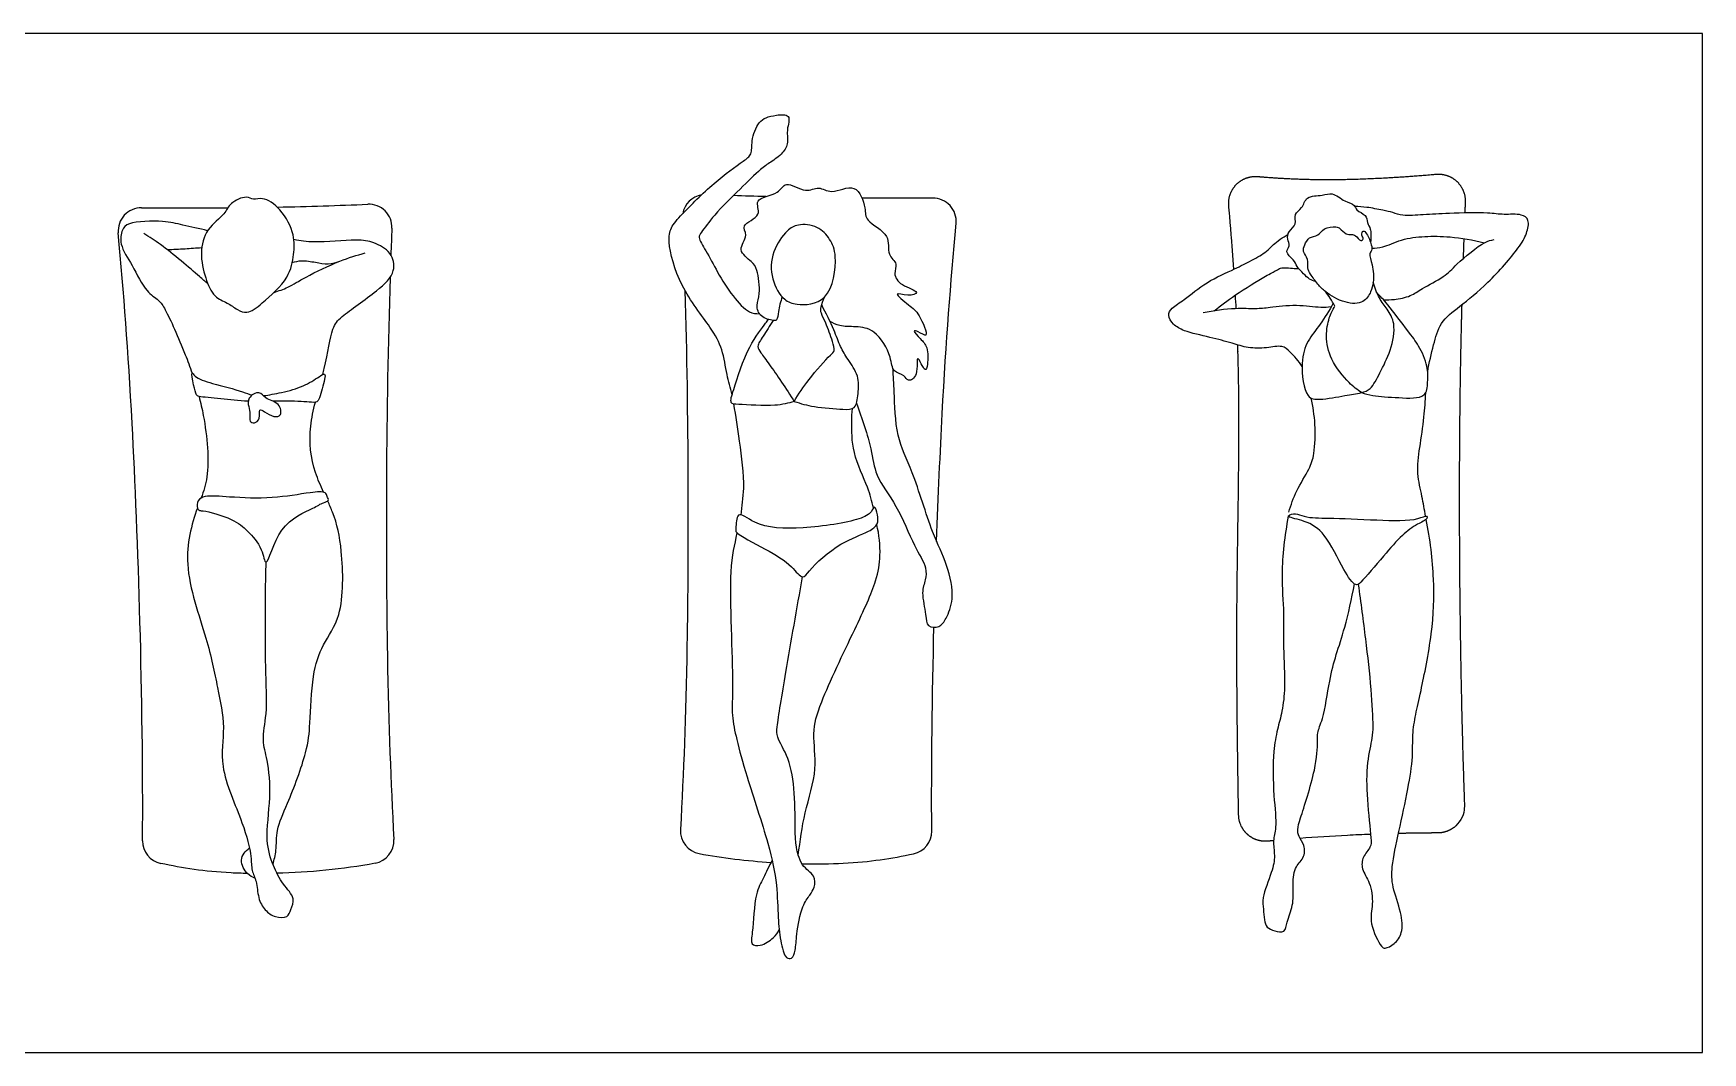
# Model space of a CAD drawing. Header units: millimetres. Extents: x 144.8 to 160.3, y 0.8 to 12.7.
# Drawn here: x 148.735 to 152.729, y 3.969 to 6.407 of the extents above; entities that cross this region are included whole.
import ezdxf

# ---------------------------------------------------------------- set-up
doc = ezdxf.new("R2010")
doc.units = ezdxf.units.MM
doc.layers.add('AG-PEOPLE', color=7, linetype='Continuous', true_color=0x66ccff)
doc.layers.add('X-VPRT', color=6, linetype='Continuous', true_color=0xff00ff)

msp = doc.modelspace()

# ---------------------------------------------------------------- linework, layer by layer
at = {"layer": 'AG-PEOPLE'}
for centre, start, end in [((149.5374, 5.9435), 357.6466, 92.4038), ((150.343, 5.9667), 99.7943, 170.2084), ((150.8874, 5.9581), 354.8744, 90.5143), ((148.993, 5.9349), 89.4857, 185.1256), ((149.0514, 4.4757), 179.6457, 257.7858), ((149.5421, 4.4764), 280.7261, 2.9301), ((150.3383, 4.4996), 177.0699, 259.2739), ((150.829, 4.4989), 282.2142, 0.3543)]:
    msp.add_arc(centre, 0.0553, start, end, dxfattribs=at)
for points, knots in [([(150.4066, 5.5432), (150.4023, 5.5594), (150.3934, 5.5912), (150.3845, 5.6529), (150.3547, 5.7078), (150.28, 5.7987), (150.2519, 5.9052), (150.2585, 5.9436), (150.2897, 5.978), (150.3608, 6.0497), (150.4299, 6.1001), (150.4557, 6.1171), (150.4513, 6.1509), (150.4682, 6.1951), (150.4878, 6.2066), (150.5106, 6.2123), (150.5503, 6.2156), (150.5351, 6.1753), (150.5422, 6.147), (150.5288, 6.1192), (150.4982, 6.0992), (150.4729, 6.0821), (150.4246, 6.0334), (150.3657, 5.977), (150.3344, 5.9333), (150.3235, 5.919), (150.3463, 5.8852), (150.3712, 5.8354), (150.406, 5.7801), (150.4449, 5.7374), (150.4638, 5.737), (150.472, 5.7368)], [0, 0, 0, 0, 0.407225, 0.852574, 1.304489, 1.93645, 2.534276, 2.871486, 3.248717, 3.839633, 4.377072, 4.66914, 4.99116, 5.381511, 5.644699, 5.934523, 6.241709, 6.566237, 6.882438, 7.18837, 7.530001, 7.847836, 8.320928, 8.858866, 9.272548, 9.487383, 9.830234, 10.270943, 10.746788, 11.171099, 11.45656, 11.45656, 11.45656, 11.45656]), ([(150.5261, 5.7776), (150.5229, 5.7657), (150.5163, 5.7443), (150.5156, 5.7197), (150.5038, 5.7202), (150.4725, 5.7275), (150.4629, 5.7584), (150.4759, 5.7843), (150.4675, 5.8423), (150.4556, 5.8614), (150.4155, 5.8884), (150.4478, 5.9239), (150.4238, 5.951), (150.4825, 5.9695), (150.4536, 6.0145), (150.5204, 6.0202), (150.5326, 6.0586), (150.5828, 6.0228), (150.6139, 6.0446), (150.6443, 6.0194), (150.7045, 6.0551), (150.7275, 5.9887), (150.7235, 5.9575), (150.7886, 5.9276), (150.7748, 5.8778), (150.8049, 5.8576), (150.7909, 5.8317), (150.809, 5.8036), (150.8612, 5.7887), (150.8273, 5.7769), (150.787, 5.7919), (150.8337, 5.7539), (150.8531, 5.7399), (150.8818, 5.6726), (150.8527, 5.6949), (150.8366, 5.6972), (150.859, 5.6754), (150.876, 5.6569), (150.8752, 5.6195), (150.8696, 5.5917), (150.8445, 5.6524), (150.8541, 5.5885), (150.8268, 5.5719), (150.8197, 5.5921), (150.7886, 5.5967), (150.789, 5.6355), (150.7508, 5.7008), (150.7036, 5.7063), (150.664, 5.7059), (150.648, 5.7144), (150.6407, 5.7187)], [0, 0, 0, 0, 0.349533, 0.609603, 0.777132, 1.09321, 1.394446, 1.706037, 2.133948, 2.420798, 2.773846, 3.120174, 3.395431, 3.770646, 4.091711, 4.500809, 4.813213, 5.209434, 5.534474, 5.862675, 6.283705, 6.703973, 7.022664, 7.463867, 7.840764, 8.147182, 8.421894, 8.747838, 9.104296, 9.368917, 9.661703, 10.0116, 10.360177, 10.762932, 11.022447, 11.197885, 11.470163, 11.772534, 12.132947, 12.343774, 12.665898, 13.01497, 13.295215, 13.521704, 13.810993, 14.148458, 14.63476, 15.021804, 15.379099, 15.670529, 15.670529, 15.670529, 15.670529]), ([(149.2459, 5.7404), (149.2378, 5.7394), (149.2219, 5.7461), (149.199, 5.764), (149.1652, 5.7761), (149.145, 5.8233), (149.1321, 5.8819), (149.1466, 5.9406), (149.1937, 5.9736), (149.2037, 6.0023), (149.2444, 6.0205), (149.2614, 6.0077), (149.2855, 6.0172), (149.3302, 5.9876), (149.3613, 5.9261), (149.358, 5.8782), (149.3481, 5.82), (149.2847, 5.7633), (149.2567, 5.7418), (149.2459, 5.7404)], [0, 0, 0, 0, 0.276568, 0.582095, 0.910204, 1.304386, 1.746271, 2.1769, 2.591628, 2.902936, 3.255607, 3.497465, 3.759895, 4.158376, 4.625051, 5.012094, 5.438525, 5.961395, 6.332148, 6.332148, 6.332148, 6.332148]), ([(151.8032, 5.8141), (151.798, 5.8151), (151.7872, 5.8185), (151.774, 5.8328), (151.7569, 5.8488), (151.7519, 5.8665), (151.7274, 5.8841), (151.7436, 5.899), (151.734, 5.9152), (151.7372, 5.9346), (151.7591, 5.9499), (151.7489, 5.9764), (151.7727, 5.9885), (151.7786, 6.0202), (151.8194, 6.0178), (151.8432, 6.0292), (151.8711, 6.0042), (151.8976, 5.9989), (151.8984, 5.9826), (151.9257, 5.9743), (151.9247, 5.9544), (151.9351, 5.9397), (151.9346, 5.9278), (151.935, 5.9141), (151.9343, 5.9073)], [0, 0, 0, 0, 0.22832, 0.480894, 0.75337, 1.004386, 1.285615, 1.509018, 1.741233, 1.984967, 2.262828, 2.53166, 2.802237, 3.099463, 3.440602, 3.724565, 4.061741, 4.345017, 4.548556, 4.829351, 5.070115, 5.305237, 5.500828, 5.760438, 5.760438, 5.760438, 5.760438]), ([(152.0709, 5.5981), (152.0741, 5.6197), (152.0852, 5.6614), (152.0987, 5.7169), (152.1498, 5.7564), (152.2158, 5.8081), (152.2879, 5.8912), (152.3076, 5.926), (152.3157, 5.9617), (152.2947, 5.9769), (152.2509, 5.9727), (152.2144, 5.9798), (152.1213, 5.977), (152.0635, 5.974), (152.012, 5.9698), (151.9879, 5.9793), (151.9632, 5.9844), (151.9251, 5.9922), (151.9064, 5.993), (151.8969, 5.9931)], [0, 0, 0, 0, 0.463736, 0.886437, 1.330696, 1.869671, 2.466892, 2.834634, 3.15315, 3.413032, 3.780849, 4.141236, 4.68734, 5.141557, 5.541596, 5.826209, 6.112815, 6.468198, 6.774128, 6.774128, 6.774128, 6.774128]), ([(149.1517, 5.9353), (149.1321, 5.9404), (149.0907, 5.9488), (149.0472, 5.9606), (148.9634, 5.9571), (148.9456, 5.9385), (148.9402, 5.8998), (148.9726, 5.8531), (149.0016, 5.7898), (149.0355, 5.7703), (149.0529, 5.7444), (149.0887, 5.6655), (149.1094, 5.6095), (149.1144, 5.5948)], [0, 0, 0, 0, 0.441614, 0.84085, 1.345123, 1.614145, 1.941951, 2.371934, 2.84587, 3.182441, 3.486247, 4.100187, 4.316413, 4.316413, 4.316413, 4.316413]), ([(150.562, 5.7596), (150.5494, 5.7612), (150.5277, 5.7692), (150.4977, 5.8196), (150.4996, 5.8851), (150.5363, 5.9366), (150.5634, 5.952), (150.6126, 5.9491), (150.6429, 5.9136), (150.6594, 5.8753), (150.6442, 5.7606), (150.5813, 5.7572), (150.562, 5.7596)], [0, 0, 0, 0, 0.306422, 0.757887, 1.225413, 1.668288, 1.985351, 2.365444, 2.726983, 3.112145, 3.684426, 4.155982, 4.155982, 4.155982, 4.155982]), ([(150.8959, 5.1921), (150.8999, 5.3022), (150.9135, 5.6077), (150.9294, 5.807), (150.9425, 5.9532)], [11.619985, 11.619985, 11.619985, 11.619985, 12.208945, 13.356149, 13.356149, 13.356149, 13.356149]), ([(148.9961, 4.476), (148.9982, 4.8135), (148.9777, 5.4489), (148.9511, 5.7838), (148.938, 5.93)], [10.437559, 10.437559, 10.437559, 10.437559, 12.208945, 13.356149, 13.356149, 13.356149, 13.356149]), ([(149.1522, 5.8084), (149.1455, 5.8141), (149.1316, 5.826), (149.0877, 5.8643), (149.0401, 5.9026), (149.0125, 5.9205), (148.9988, 5.9289)], [0, 0, 0, 0, 0.291827, 0.72175, 1.171213, 1.565803, 1.565803, 1.565803, 1.565803]), ([(149.4271, 5.5915), (149.4283, 5.5963), (149.4388, 5.6387), (149.4472, 5.7012), (149.4713, 5.7319), (149.5572, 5.7892), (149.6038, 5.8351), (149.5928, 5.8854), (149.5482, 5.909), (149.5071, 5.9162), (149.4054, 5.9048), (149.3745, 5.9113), (149.3582, 5.9141)], [6.962395, 6.962395, 6.962395, 6.962395, 7.032543, 7.589134, 7.935032, 8.508976, 8.959871, 9.325936, 9.708373, 10.084017, 10.64807, 11.046511, 11.046511, 11.046511, 11.046511]), ([(151.7703, 5.6105), (151.763, 5.6235), (151.7422, 5.6449), (151.7231, 5.6628), (151.6843, 5.6537), (151.641, 5.6541), (151.602, 5.6667), (151.5505, 5.6807), (151.4894, 5.6937), (151.4625, 5.7093), (151.4469, 5.733), (151.4596, 5.7525), (151.4909, 5.771), (151.5414, 5.8145), (151.6085, 5.8433), (151.6481, 5.8636), (151.6865, 5.8848), (151.7005, 5.903), (151.7244, 5.9197), (151.7368, 5.9268)], [0, 0, 0, 0, 0.383552, 0.662831, 1.009942, 1.388695, 1.751788, 2.175784, 2.628486, 2.94763, 3.227412, 3.476775, 3.818122, 4.290197, 4.780379, 5.169441, 5.536394, 5.813047, 6.187604, 6.187604, 6.187604, 6.187604]), ([(151.8081, 5.8078), (151.8139, 5.8007), (151.8258, 5.7876), (151.8715, 5.7607), (151.9182, 5.7597), (151.9357, 5.7893), (151.9421, 5.812), (151.9408, 5.8529), (151.929, 5.8798), (151.9381, 5.888), (151.9369, 5.9026), (151.9267, 5.9266), (151.9163, 5.9389), (151.9112, 5.924), (151.9194, 5.9166), (151.9094, 5.9082), (151.8992, 5.926), (151.8884, 5.9262), (151.8749, 5.9261), (151.861, 5.9413), (151.8516, 5.9461), (151.8211, 5.9431), (151.81, 5.9224), (151.7863, 5.9214), (151.7762, 5.9015), (151.7709, 5.8851), (151.7864, 5.8676), (151.7826, 5.8457), (151.7902, 5.8313), (151.8021, 5.8152), (151.8081, 5.8078)], [0, 0, 0, 0, 0.29509, 0.708994, 1.082973, 1.393902, 1.674787, 2.04359, 2.340585, 2.514429, 2.724903, 3.02854, 3.216205, 3.399645, 3.574173, 3.725314, 3.96098, 4.144614, 4.348954, 4.599864, 4.788255, 5.088311, 5.354808, 5.614352, 5.874059, 6.102027, 6.364305, 6.623069, 6.851583, 7.163431, 7.163431, 7.163431, 7.163431]), ([(151.9373, 5.8937), (151.946, 5.8939), (151.9645, 5.8941), (152.0087, 5.9168), (152.0646, 5.9225), (152.1256, 5.9223), (152.1801, 5.9136), (152.2069, 5.9067)], [0, 0, 0, 0, 0.292805, 0.689378, 1.118062, 1.566604, 2.088608, 2.088608, 2.088608, 2.088608]), ([(151.965, 5.7703), (151.9737, 5.7699), (151.9909, 5.7701), (152.0318, 5.778), (152.057, 5.7982), (152.1122, 5.8245), (152.138, 5.855), (152.2056, 5.9107), (152.2222, 5.9124), (152.2301, 5.9143)], [0, 0, 0, 0, 0.293287, 0.651735, 0.984449, 1.417098, 1.802437, 2.32372, 2.60669, 2.60669, 2.60669, 2.60669]), ([(149.055, 5.8902), (149.0692, 5.8908), (149.0976, 5.8923), (149.1243, 5.8942), (149.1376, 5.8952)], [0, 0, 0, 0, 0.3700736, 0.7291329, 0.7291329, 0.7291329, 0.7291329]), ([(149.3109, 5.7879), (149.322, 5.7914), (149.3455, 5.7995), (149.3874, 5.8262), (149.4685, 5.8645), (149.5083, 5.8767), (149.5288, 5.8823)], [0, 0, 0, 0, 0.335003, 0.736035, 1.271135, 1.724626, 1.724626, 1.724626, 1.724626]), ([(149.3541, 5.8591), (149.3613, 5.8614), (149.3764, 5.8655), (149.4103, 5.8599), (149.4398, 5.8543), (149.4591, 5.859), (149.468, 5.8623)], [0, 0, 0, 0, 0.270008, 0.599164, 0.911663, 1.214561, 1.214561, 1.214561, 1.214561]), ([(151.56, 5.7436), (151.5766, 5.7569), (151.6083, 5.7812), (151.6806, 5.8263), (151.7077, 5.8395), (151.7183, 5.8468), (151.7334, 5.847), (151.7515, 5.845), (151.7587, 5.8448), (151.7623, 5.8446)], [0, 0, 0, 0, 0.45677, 0.984445, 1.293553, 1.486182, 1.706198, 1.951262, 2.13861, 2.13861, 2.13861, 2.13861]), ([(149.5883, 5.8238), (149.5781, 5.5064), (149.5773, 4.915), (149.5901, 4.6207), (149.5973, 4.4793)], [15.896484, 15.896484, 15.896484, 15.896484, 17.479211, 18.619286, 18.619286, 18.619286, 18.619286]), ([(150.2938, 5.7925), (150.3023, 5.4907), (150.3027, 4.9285), (150.2904, 4.6439), (150.2831, 4.5025)], [15.986808, 15.986808, 15.986808, 15.986808, 17.479211, 18.619286, 18.619286, 18.619286, 18.619286]), ([(151.9127, 5.548), (151.92, 5.5501), (151.9366, 5.5554), (151.9575, 5.5978), (151.9836, 5.6473), (151.9958, 5.7126), (151.9747, 5.7478), (151.9535, 5.7736), (151.9438, 5.7993), (151.9405, 5.8123)], [0, 0, 0, 0, 0.273769, 0.65432, 1.09594, 1.551699, 1.906473, 2.235662, 2.59974, 2.59974, 2.59974, 2.59974]), ([(150.5554, 5.527), (150.5661, 5.5452), (150.5865, 5.5776), (150.6397, 5.637), (150.6537, 5.6479), (150.6464, 5.6718), (150.6313, 5.7154), (150.6227, 5.7305), (150.6184, 5.7433), (150.6187, 5.7519), (150.6239, 5.7687), (150.6276, 5.7767)], [0, 0, 0, 0, 0.458256, 0.964281, 1.18539, 1.454878, 1.849587, 2.147557, 2.147557, 2.370916, 2.62205, 2.62205, 2.62205, 2.62205]), ([(150.5554, 5.527), (150.5711, 5.5218), (150.6018, 5.5126), (150.6697, 5.5084), (150.7032, 5.5068), (150.7085, 5.5476), (150.7116, 5.5886), (150.6833, 5.6273), (150.665, 5.6578), (150.6506, 5.6997), (150.6313, 5.7384), (150.6209, 5.7578)], [0, 0, 0, 0, 0.406488, 0.883668, 1.183353, 1.520327, 1.893485, 2.282557, 2.625704, 3.006106, 3.474326, 3.474326, 3.474326, 3.474326]), ([(151.84, 5.7532), (151.8317, 5.7524), (151.814, 5.75), (151.7562, 5.7597), (151.6944, 5.751), (151.6586, 5.7478), (151.6088, 5.7507), (151.5588, 5.7441), (151.5336, 5.7388)], [0, 0, 0, 0, 0.287726, 0.724605, 1.179848, 1.519361, 1.918389, 2.422133, 2.422133, 2.422133, 2.422133]), ([(151.845, 5.7617), (151.835, 5.7447), (151.8151, 5.7111), (151.7815, 5.6719), (151.7655, 5.621), (151.7764, 5.5333), (151.8143, 5.5304), (151.8738, 5.541), (151.8994, 5.5454), (151.9127, 5.548)], [0, 0, 0, 0, 0.439966, 0.843332, 1.269731, 1.775626, 2.089117, 2.532905, 2.897474, 2.897474, 2.897474, 2.897474]), ([(151.8488, 5.7547), (151.8453, 5.7613), (151.8377, 5.7742), (151.8306, 5.7842), (151.8269, 5.789)], [0, 0, 0, 0, 0.271069, 0.5161092, 0.5161092, 0.5161092, 0.5161092]), ([(151.9127, 5.548), (151.902, 5.5551), (151.8813, 5.5705), (151.8363, 5.6263), (151.826, 5.6818), (151.8336, 5.7268), (151.8433, 5.7459), (151.8488, 5.7547)], [0, 0, 0, 0, 0.355352, 0.832611, 1.26366, 1.642668, 1.962355, 1.962355, 1.962355, 1.962355]), ([(151.9127, 5.548), (151.9216, 5.5453), (151.9406, 5.5395), (152, 5.5361), (152.069, 5.5323), (152.0707, 5.5746), (152.0727, 5.6114), (152.0498, 5.6622), (152.0239, 5.6942), (151.9755, 5.7596), (151.9577, 5.7784), (151.9485, 5.7883)], [0, 0, 0, 0, 0.302852, 0.755606, 1.199283, 1.521318, 1.876202, 2.290152, 2.672131, 3.180718, 3.544614, 3.544614, 3.544614, 3.544614]), ([(150.5554, 5.527), (150.5401, 5.5228), (150.5117, 5.5142), (150.4254, 5.5197), (150.3991, 5.5209), (150.4125, 5.5614), (150.4423, 5.6574), (150.4828, 5.7091), (150.4917, 5.7204), (150.4938, 5.723)], [0, 0, 0, 0, 0.397775, 0.93293, 1.178888, 1.504586, 2.103954, 2.581076, 2.731207, 2.731207, 2.731207, 2.731207]), ([(150.5048, 5.7206), (150.4962, 5.7085), (150.4829, 5.6842), (150.4638, 5.6591), (150.4765, 5.6419), (150.498, 5.6128), (150.5364, 5.5566), (150.5554, 5.527)], [0, 0, 0, 0, 0.384148, 0.686855, 0.920649, 1.266165, 1.857874, 1.857874, 1.857874, 1.857874]), ([(149.2487, 5.5273), (149.2252, 5.5283), (149.1883, 5.5338), (149.1399, 5.5369), (149.1312, 5.5389), (149.128, 5.5397), (149.1242, 5.5421), (149.1183, 5.5648), (149.1112, 5.6025), (149.1229, 5.5823), (149.1647, 5.5692), (149.2295, 5.5533), (149.251, 5.5442), (149.2585, 5.5424)], [5.552583, 5.552583, 5.552583, 5.552583, 6.012106, 6.421622, 6.421622, 6.421622, 6.56947, 6.85486, 7.156265, 7.337728, 7.720617, 8.208895, 8.440678, 8.440678, 8.440678, 8.440678]), ([(149.2848, 5.541), (149.2985, 5.5421), (149.3349, 5.5496), (149.3793, 5.5608), (149.4158, 5.5842), (149.4337, 5.5964), (149.4323, 5.5775), (149.4199, 5.5365), (149.4143, 5.5235), (149.3916, 5.5259), (149.3499, 5.5282), (149.3166, 5.5277), (149.3078, 5.5275)], [8.673355, 8.673355, 8.673355, 8.673355, 8.985076, 9.401336, 9.778735, 9.992836, 10.192608, 10.575408, 10.771152, 11.013166, 11.455289, 11.613898, 11.613898, 11.613898, 11.613898]), ([(150.7041, 5.523), (150.7172, 5.4871), (150.7421, 5.4148), (150.7468, 5.3485), (150.8039, 5.2777), (150.839, 5.1844), (150.8732, 5.1316), (150.8698, 5.0998), (150.8581, 5.0687), (150.8715, 5.0189), (150.8707, 4.9864), (150.9045, 4.985), (150.92, 5.0096), (150.9401, 5.056), (150.922, 5.1397), (150.8829, 5.2134), (150.8408, 5.3599), (150.7973, 5.44), (150.7951, 5.5495), (150.7923, 5.5867), (150.7917, 5.6056)], [0, 0, 0, 0, 0.61693, 1.080513, 1.618692, 2.204286, 2.650214, 2.957256, 3.284704, 3.700463, 4.002257, 4.28575, 4.582289, 4.984135, 5.50141, 6.042089, 6.74484, 7.309336, 7.89445, 8.327854, 8.327854, 8.327854, 8.327854]), ([(149.1312, 5.5389), (149.135, 5.5241), (149.1495, 5.4597), (149.1581, 5.3601), (149.1421, 5.3119), (149.1362, 5.2961)], [4.587056, 4.587056, 4.587056, 4.587056, 4.798296, 5.485987, 5.81172, 5.81172, 5.81172, 5.81172]), ([(149.2636, 5.4758), (149.2595, 5.4752), (149.25, 5.4785), (149.2545, 5.4973), (149.2499, 5.5146), (149.2458, 5.5363), (149.2771, 5.5548), (149.2888, 5.5313), (149.3242, 5.5258), (149.3309, 5.4922), (149.3087, 5.4888), (149.29, 5.5016), (149.2725, 5.5116), (149.2787, 5.485), (149.2686, 5.4767), (149.2636, 5.4758)], [0, 0, 0, 0, 0.187286, 0.417593, 0.662549, 0.915359, 1.208616, 1.465941, 1.793866, 2.074391, 2.299839, 2.582896, 2.780471, 3.030093, 3.255541, 3.255541, 3.255541, 3.255541]), ([(149.4292, 5.3099), (149.4222, 5.3251), (149.4004, 5.3744), (149.392, 5.4458), (149.4047, 5.5057), (149.4095, 5.5249)], [5.481761, 5.481761, 5.481761, 5.481761, 5.758967, 6.358943, 6.63851, 6.63851, 6.63851, 6.63851]), ([(150.4285, 5.2552), (150.4293, 5.2768), (150.4396, 5.3192), (150.4247, 5.434), (150.4159, 5.4913), (150.4106, 5.5209)], [0, 0, 0, 0, 0.464172, 1.07316, 1.620028, 1.620028, 1.620028, 1.620028]), ([(151.7384, 5.2623), (151.7438, 5.2796), (151.7551, 5.313), (151.7884, 5.3648), (151.8008, 5.402), (151.8032, 5.4739), (151.7966, 5.5144), (151.7917, 5.535)], [0, 0, 0, 0, 0.421579, 0.863183, 1.223312, 1.700527, 2.157546, 2.157546, 2.157546, 2.157546]), ([(152.0657, 5.2524), (152.0629, 5.2683), (152.0581, 5.3002), (152.0436, 5.3551), (152.0517, 5.417), (152.063, 5.4893), (152.0653, 5.5283), (152.0661, 5.5478)], [0, 0, 0, 0, 0.397851, 0.82383, 1.277239, 1.767034, 2.205673, 2.205673, 2.205673, 2.205673]), ([(150.745, 5.2721), (150.7407, 5.2887), (150.7332, 5.3228), (150.6925, 5.402), (150.6928, 5.4763), (150.6935, 5.499), (150.6943, 5.5099)], [0, 0, 0, 0, 0.414082, 0.957403, 1.448696, 1.777924, 1.777924, 1.777924, 1.777924]), ([(149.2916, 5.1423), (149.2878, 5.1417), (149.2827, 5.1797), (149.247, 5.218), (149.214, 5.2469), (149.1426, 5.2671), (149.1329, 5.2648), (149.1249, 5.2716), (149.1272, 5.2921), (149.1479, 5.3031), (149.2084, 5.2974), (149.3058, 5.2929), (149.391, 5.3087), (149.4351, 5.3127), (149.4368, 5.2998), (149.444, 5.2884), (149.4261, 5.2852), (149.4021, 5.2684), (149.3195, 5.2376), (149.2979, 5.1432), (149.2916, 5.1423)], [0, 0, 0, 0, 0.32121, 0.741185, 1.134518, 1.608971, 1.777291, 1.938635, 2.176192, 2.426986, 2.859644, 3.432249, 3.97449, 4.314014, 4.491906, 4.669297, 4.870252, 5.175513, 5.714529, 6.239538, 6.239538, 6.239538, 6.239538]), ([(149.1271, 5.272), (149.1129, 5.2322), (149.087, 5.1336), (149.1516, 4.9623), (149.1745, 4.8455), (149.1958, 4.7465), (149.1759, 4.652), (149.2365, 4.5228), (149.2573, 4.4418), (149.2557, 4.405), (149.2702, 4.3788), (149.2712, 4.3393), (149.2879, 4.3092), (149.312, 4.2922), (149.3439, 4.2907), (149.3509, 4.3118), (149.363, 4.3395), (149.3298, 4.3724), (149.3075, 4.4175), (149.288, 4.4784), (149.3045, 4.5785), (149.2969, 4.6674), (149.2805, 4.7166), (149.2958, 4.7842), (149.2891, 4.8939), (149.2901, 5.0673), (149.291, 5.1172), (149.2916, 5.1423)], [5.972298, 5.972298, 5.972298, 5.972298, 6.624445, 7.390814, 8.017615, 8.574342, 9.124535, 9.801309, 10.320566, 10.649473, 10.951638, 11.305823, 11.633703, 11.940913, 12.234959, 12.4847, 12.776567, 13.145066, 13.549779, 13.99692, 14.571913, 15.108309, 15.507048, 15.959196, 16.568475, 17.314368, 17.807579, 17.807579, 17.807579, 17.807579]), ([(149.3079, 4.4202), (149.311, 4.431), (149.3176, 4.4531), (149.3145, 4.5049), (149.3448, 4.5656), (149.3905, 4.6882), (149.3972, 4.7555), (149.4006, 4.8702), (149.4251, 4.947), (149.4784, 5.0136), (149.4752, 5.1709), (149.4602, 5.2415), (149.4432, 5.2797), (149.4391, 5.2886)], [0, 0, 0, 0, 0.328831, 0.721116, 1.19461, 1.835522, 2.317113, 2.91449, 3.419383, 3.93113, 4.627598, 5.183923, 5.35114, 5.35114, 5.35114, 5.35114]), ([(150.5753, 5.107), (150.5687, 5.1076), (150.5464, 5.1384), (150.4918, 5.172), (150.413, 5.2113), (150.416, 5.2228), (150.4165, 5.2706), (150.4662, 5.2251), (150.5747, 5.2195), (150.7073, 5.241), (150.7396, 5.2591), (150.7479, 5.2809), (150.7556, 5.2541), (150.7569, 5.2324), (150.731, 5.2127), (150.6642, 5.1912), (150.5921, 5.1275), (150.5805, 5.1065), (150.5753, 5.107)], [0, 0, 0, 0, 0.346181, 0.847131, 1.361019, 1.547948, 1.868621, 2.242372, 2.864366, 3.534097, 3.873556, 4.077865, 4.328582, 4.597987, 4.898435, 5.390854, 5.962697, 6.232762, 6.232762, 6.232762, 6.232762]), ([(150.5648, 4.4419), (150.5695, 4.4755), (150.5775, 4.5421), (150.6133, 4.646), (150.5963, 4.734), (150.6184, 4.8115), (150.6998, 4.9804), (150.7528, 5.0937), (150.7631, 5.1575), (150.7587, 5.2085), (150.7526, 5.2324)], [0, 0, 0, 0, 0.581449, 1.181195, 1.70803, 2.219923, 3.014244, 3.663274, 4.116296, 4.612096, 4.612096, 4.612096, 4.612096]), ([(151.7373, 5.2521), (151.7285, 5.2069), (151.7183, 5.1162), (151.7279, 5.0207), (151.7246, 4.9392), (151.7309, 4.8458), (151.7234, 4.7873), (151.7109, 4.7411), (151.6997, 4.6881), (151.7012, 4.5854), (151.7107, 4.5097), (151.6994, 4.4766), (151.7064, 4.4394), (151.6989, 4.4002), (151.6732, 4.3408), (151.6783, 4.3133), (151.6791, 4.2873), (151.685, 4.2673), (151.7039, 4.26), (151.7309, 4.2545), (151.7335, 4.284), (151.7505, 4.3216), (151.7482, 4.365), (151.7494, 4.4116), (151.7762, 4.4327), (151.7778, 4.4653), (151.7613, 4.4852), (151.7589, 4.5046), (151.7671, 4.5329), (151.8039, 4.6434), (151.8084, 4.7111), (151.8056, 4.7351), (151.8226, 4.7697), (151.8351, 4.8596), (151.8515, 4.9212), (151.8742, 4.9876), (151.8894, 5.0555), (151.8955, 5.0903)], [0, 0, 0, 0, 0.673272, 1.23171, 1.749871, 2.30309, 2.742394, 3.127691, 3.547771, 4.135018, 4.634649, 4.962576, 5.300724, 5.670196, 6.124695, 6.42617, 6.715081, 6.96354, 7.219085, 7.486469, 7.76297, 8.133253, 8.515552, 8.895323, 9.215894, 9.524052, 9.809161, 10.045651, 10.350094, 10.974892, 11.450117, 11.711589, 12.055668, 12.601932, 13.065141, 13.540315, 14.129537, 14.129537, 14.129537, 14.129537]), ([(151.7373, 5.2521), (151.7437, 5.2475), (151.7809, 5.2425), (151.8293, 5.2104), (151.8655, 5.1285), (151.8968, 5.0827), (151.9139, 5.096), (151.9665, 5.1592), (152.0076, 5.2061), (152.0429, 5.233), (152.071, 5.244), (152.0684, 5.2559), (152.0427, 5.2402), (151.9465, 5.2429), (151.8361, 5.249), (151.7788, 5.2471), (151.7466, 5.2633), (151.7373, 5.2521)], [0, 0, 0, 0, 0.381061, 0.840872, 1.422666, 1.832018, 2.056584, 2.601448, 3.094241, 3.497434, 3.805677, 3.944036, 4.220105, 4.816335, 5.462281, 5.924659, 6.290159, 6.290159, 6.290159, 6.290159]), ([(151.9046, 5.0894), (151.9109, 5.046), (151.922, 4.9591), (151.9355, 4.8436), (151.9404, 4.7506), (151.9383, 4.722), (151.9238, 4.659), (151.9245, 4.5786), (151.9353, 4.4849), (151.9361, 4.4605), (151.9139, 4.4378), (151.9117, 4.4069), (151.9348, 4.3755), (151.9416, 4.3232), (151.9291, 4.2793), (151.9579, 4.223), (151.969, 4.217), (151.9933, 4.2289), (152.0125, 4.2563), (152.0081, 4.3057), (151.9852, 4.3655), (151.9838, 4.4152), (152.0026, 4.4999), (152.0237, 4.5985), (152.0365, 4.6747), (152.0336, 4.7285), (152.0422, 4.7798), (152.0558, 4.8373), (152.0836, 4.9751), (152.0882, 5.1008), (152.077, 5.1978), (152.0672, 5.2448)], [0, 0, 0, 0, 0.65744, 1.289926, 1.826656, 2.130976, 2.573456, 3.110913, 3.660638, 3.932883, 4.238314, 4.541492, 4.893719, 5.299767, 5.695984, 6.132122, 6.31475, 6.59431, 6.916548, 7.312843, 7.769194, 8.169385, 8.699099, 9.284539, 9.786404, 10.202635, 10.603645, 11.044025, 11.716471, 12.372129, 13.059072, 13.059072, 13.059072, 13.059072]), ([(150.4182, 5.213), (150.412, 5.182), (150.3953, 5.126), (150.4117, 4.8504), (150.4041, 4.7796), (150.418, 4.7147), (150.4412, 4.6273), (150.4949, 4.4705), (150.5147, 4.3741), (150.5161, 4.2923), (150.5214, 4.2407), (150.532, 4.1937), (150.551, 4.1929), (150.5593, 4.2161), (150.56, 4.2526), (150.5723, 4.3189), (150.5922, 4.3453), (150.6049, 4.3637), (150.6064, 4.3956), (150.5691, 4.4144), (150.5588, 4.4679), (150.5572, 4.5002), (150.5576, 4.5927), (150.5458, 4.6702), (150.5128, 4.7238), (150.5134, 4.7507), (150.5376, 4.8921), (150.5613, 5.0312), (150.5753, 5.107)], [0, 0, 0, 0, 0.561282, 1.505148, 2.004568, 2.444963, 2.999474, 3.743386, 4.325546, 4.834245, 5.263632, 5.639466, 5.835339, 6.095593, 6.455156, 6.927291, 7.25564, 7.522461, 7.819029, 8.172729, 8.579916, 8.916832, 9.462607, 9.991545, 10.425005, 10.708432, 11.372359, 12.248306, 12.248306, 12.248306, 12.248306]), ([(151.9341, 4.4913), (151.9153, 4.4905), (151.8591, 4.488), (151.8031, 4.4844), (151.7655, 4.4815)], [11.517624, 11.517624, 11.517624, 11.517624, 11.7123883, 12.1145961, 12.1145961, 12.1145961, 12.1145961]), ([(149.2649, 4.3867), (149.2585, 4.389), (149.2459, 4.3949), (149.2239, 4.4311), (149.2427, 4.4517), (149.2518, 4.4588)], [0, 0, 0, 0, 0.2564443, 0.5957071, 0.9296067, 0.9296067, 0.9296067, 0.9296067]), ([(150.5737, 4.4209), (150.6087, 4.4202), (150.7132, 4.4217), (150.7881, 4.4335), (150.8407, 4.4449)], [9.2116452, 9.2116452, 9.2116452, 9.2116452, 9.5198564, 10.1789968, 10.1789968, 10.1789968, 10.1789968]), ([(149.247, 4.3976), (149.2336, 4.3979), (149.1532, 4.4007), (149.0923, 4.4103), (149.0397, 4.4217)], [9.3929385, 9.3929385, 9.3929385, 9.3929385, 9.5198564, 10.1789968, 10.1789968, 10.1789968, 10.1789968]), ([(150.5025, 4.4294), (150.4949, 4.4156), (150.4814, 4.3854), (150.46, 4.3494), (150.4573, 4.2603), (150.449, 4.2268), (150.4763, 4.2229), (150.507, 4.2425), (150.5157, 4.2562), (150.5193, 4.2635)], [0, 0, 0, 0, 0.396188, 0.77617, 1.322375, 1.627162, 1.881424, 2.225716, 2.510009, 2.510009, 2.510009, 2.510009])]:
    msp.add_open_spline(points, degree=3, knots=knots, dxfattribs=at)
for points, weights, knots in [([(151.607, 5.8433), (151.6036, 5.8942), (151.5995, 5.9446), (151.595, 5.9954), (151.5933, 6.0146), (151.5999, 6.0328), (151.6135, 6.0464), (151.6271, 6.0601), (151.6452, 6.0667), (151.6645, 6.0651), (151.7189, 6.0604), (151.8425, 6.0547), (151.9902, 6.062), (152.0897, 6.0705), (152.1086, 6.0725), (152.1266, 6.0665), (152.1404, 6.0535), (152.1542, 6.0405), (152.1614, 6.023), (152.1607, 6.004), (152.1603, 5.9953), (152.16, 5.9867), (152.1596, 5.978)], [1, 1, 1, 1, 0.937552614927, 0.937552614927, 1, 0.937552614927, 0.937552614927, 1, 1, 1, 1, 1, 0.939563278455, 0.939563278455, 1, 0.939563278455, 0.939563278455, 1, 1, 1, 1], [5.245926, 5.245926, 5.245926, 5.245926, 5.654166, 5.654166, 5.654166, 5.838062, 5.838062, 5.838062, 6.021957, 6.021957, 6.021957, 6.632987, 7.408115, 7.408115, 7.408115, 7.588978, 7.588978, 7.588978, 7.769841, 7.769841, 7.769841, 7.831169, 7.831169, 7.831169, 7.831169]), ([(152.1523, 5.7585), (152.1497, 5.6635), (152.1436, 5.3237), (152.148, 4.864), (152.1588, 4.5611), (152.1594, 4.5436), (152.1532, 4.5271), (152.141, 4.5144), (152.1288, 4.5017), (152.1127, 4.4947), (152.0951, 4.4946), (152.0611, 4.4944), (152.0302, 4.494), (152.001, 4.4933)], [1, 1, 1, 1, 1, 0.947440644466, 0.947440644466, 1, 0.947440644466, 0.947440644466, 1, 1, 1, 1], [8.352442, 8.352442, 8.352442, 8.352442, 9.022556, 10.67811, 10.67811, 10.67811, 10.846604, 10.846604, 10.846604, 11.015098, 11.015098, 11.015098, 11.294481, 11.294481, 11.294481, 11.294481]), ([(151.7022, 4.4761), (151.6977, 4.4757), (151.6932, 4.4753), (151.6888, 4.4749), (151.6707, 4.4732), (151.6534, 4.4788), (151.6399, 4.491), (151.6263, 4.5031), (151.6188, 4.5196), (151.6185, 4.5378), (151.6158, 4.7028), (151.6107, 5.054), (151.6225, 5.445), (151.617, 5.6428), (151.6163, 5.6621)], [1, 1, 1, 1, 0.94415252863, 0.94415252863, 1, 0.94415252863, 0.94415252863, 1, 1, 1, 1, 1, 1], [12.340428, 12.340428, 12.340428, 12.340428, 12.388301, 12.388301, 12.388301, 12.562059, 12.562059, 12.562059, 12.735817, 12.735817, 12.735817, 13.930605, 15.297109, 15.446449, 15.446449, 15.446449, 15.446449])]:
    msp.add_rational_spline(points, weights, degree=3, knots=knots, dxfattribs=at)
for points in [[(149.3182, 5.992), (149.3941, 5.9935), (149.464, 5.9958), (149.5351, 5.9987)], [(150.4876, 6.017), (150.4613, 6.0177), (150.4355, 6.0185), (150.4099, 6.0194)], [(150.8869, 6.0134), (150.8305, 6.0129), (150.7734, 6.0128), (150.7175, 6.0132)], [(148.9935, 5.9902), (149.0625, 5.9896), (149.1326, 5.9896), (149.2002, 5.9903)], [(149.5926, 5.9413), (149.5917, 5.9201), (149.5909, 5.8987), (149.5901, 5.8772)], [(152.1573, 5.9167), (152.1567, 5.9006), (152.1562, 5.8846), (152.1556, 5.8685)], [(151.6127, 5.7488), (151.6121, 5.7598), (151.6115, 5.7707), (151.6109, 5.7815)], [(150.8843, 4.4992), (150.8833, 4.6566), (150.8855, 4.8244), (150.8896, 4.9866)], [(150.328, 4.4453), (150.3838, 4.4348), (150.4427, 4.4279), (150.4996, 4.4241)], [(149.5524, 4.4221), (149.4756, 4.4076), (149.3931, 4.4), (149.3177, 4.398)]]:
    msp.add_open_spline(points, degree=3, dxfattribs=at)
at = {"layer": 'X-VPRT'}
msp.add_lwpolyline([(144.8039, 6.4075), (144.8039, 3.9691), (152.7287, 3.9691), (152.7287, 6.4075)], close=True, dxfattribs=at)

doc.saveas('drawing.dxf')
